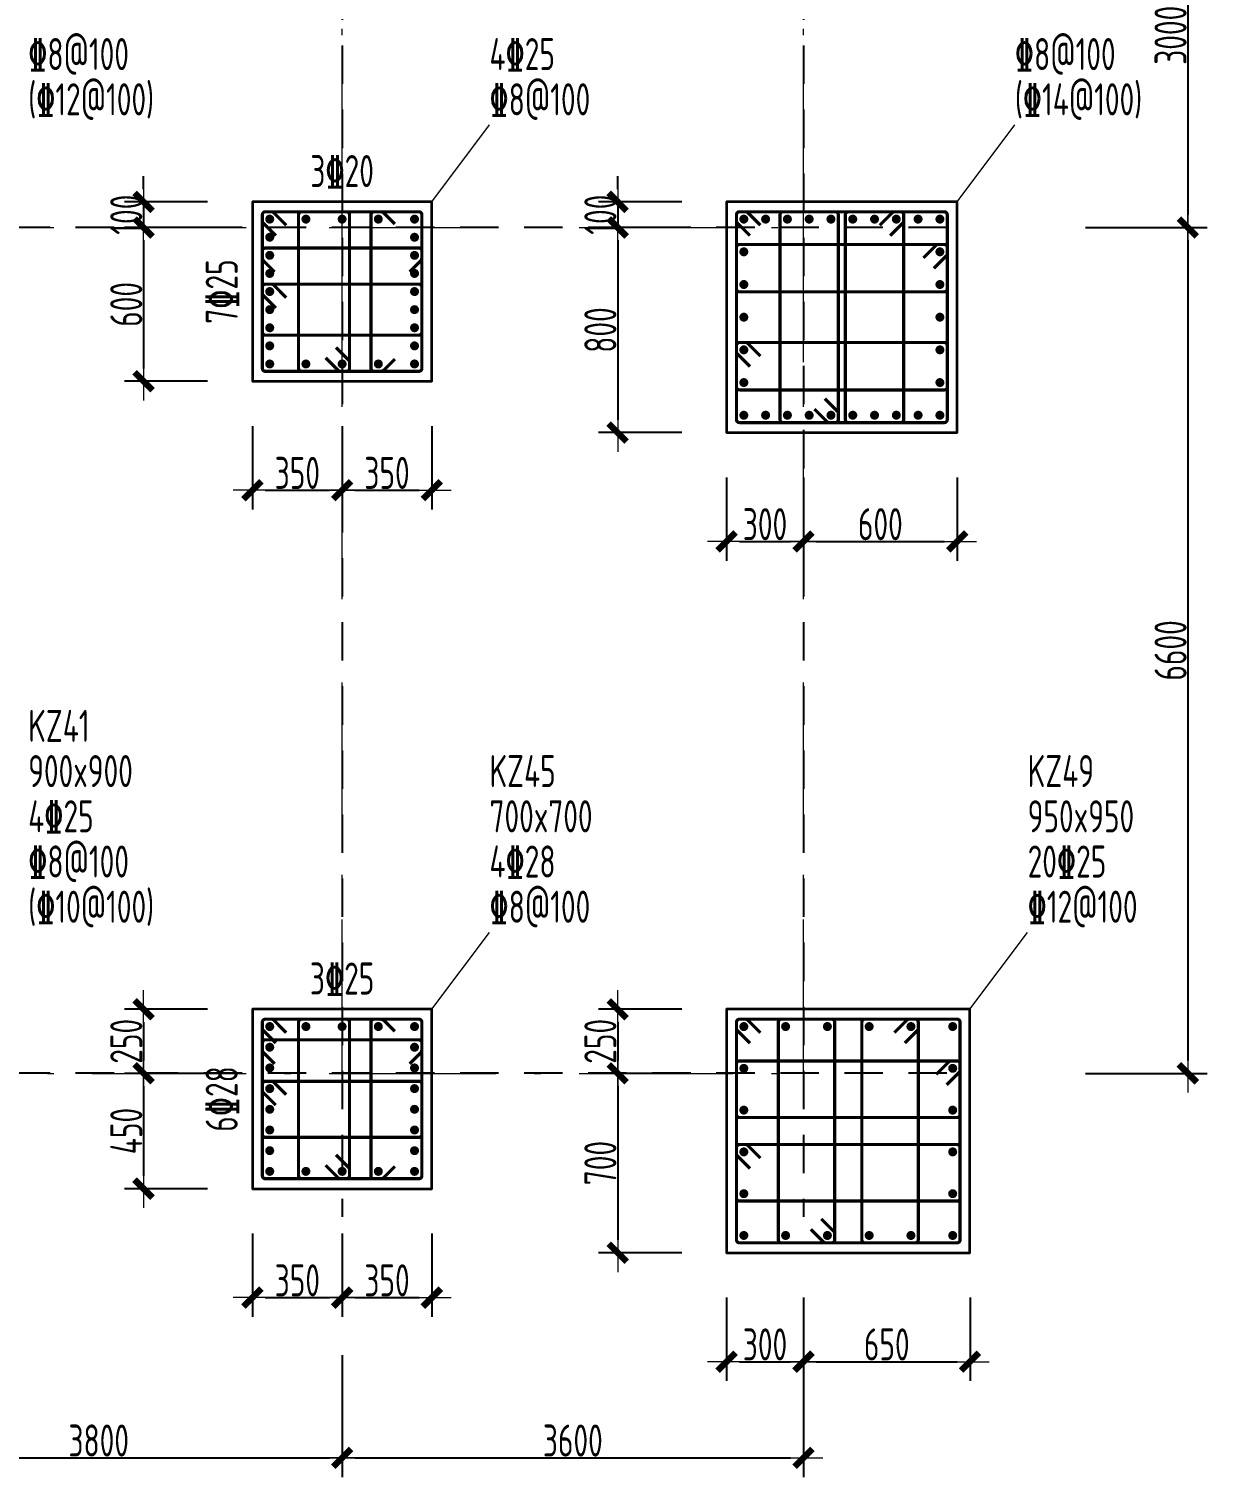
# Model space of a CAD drawing. Header units: millimetres. Extents: x 539196 to 807275, y 431843 to 1156631.
# Drawn here: x 643824 to 653018, y 869509 to 880808 of the extents above; entities that cross this region are included whole.
import ezdxf
from ezdxf.enums import TextEntityAlignment as Align

# ---------------------------------------------------------------- set-up
doc = ezdxf.new("R2010")
doc.units = ezdxf.units.MM
doc.header["$MEASUREMENT"] = 0
for name, pattern in [('DOTE', [2.42, 2, -0.2, 0.02, -0.2]), ('点划线', [1850, 1200, -300, 50, -300]), ('虚线', [500, 300, -200])]:
    doc.linetypes.add(name, pattern=pattern)
doc.layers.add('DOTE', color=1, linetype='DOTE')
for name, color, linetype, lineweight in [('柱原位标注', 7, 'Continuous', 18), ('柱尺寸标注', 3, 'Continuous', 18), ('柱标注引线', 2, 'Continuous', 18), ('柱箍筋', 1, 'Continuous', 25), ('柱纵筋', 1, 'Continuous', 70), ('柱集中标注', 2, 'Continuous', 18), ('砼柱', 2, 'Continuous', 35), ('网格', 9, '点划线', 18), ('轴线标注', 3, 'Continuous', 18)]:
    doc.layers.add(name, color=color, linetype=linetype, lineweight=lineweight)
doc.styles.add('样式 1_yjk_yjk_yjk_yjk', font='yjkeng.shx', dxfattribs={"width": 0.7, "bigfont": 'yjkchn.shx'})
doc.dimstyles.new('盈建科结构_yjk_yjk_yjk_yjk', dxfattribs={"dimscale": 100, "dimtxt": 2.5, "dimasz": 1, "dimexe": 1.5, "dimexo": 0.625, "dimgap": 0.1, "dimtad": 1, "dimdec": 0, "dimrnd": 1, "dimzin": 0, "dimdsep": 46, "dimtxsty": '样式 1_yjk_yjk_yjk_yjk', "dimblk": '_yjkbk', "dimblk1": 'ARCHTICK', "dimblk2": 'ARCHTICK', "dimcen": 0.09, "dimadec": 0, "dimazin": 0, "dimtfac": 1, "dimtdec": 4, "dimtix": 1, "dimtmove": 2, "dimatfit": 3, "dimfxl": 0, "dimtolj": 1, "dimtzin": 0, "dimarcsym": 0})

# ---------------------------------------------------------------- blocks, each defined once
blk = doc.blocks.new('_yjkbk')
blk.add_line((-1, 0), (1.5, 0))
blk.add_lwpolyline([(-0.7, -0.7, 0.5, 0.5, 0), (0.7, 0.7, 0.5, 0.5, 0)], format="xyseb")
blk = doc.blocks.new('*D1554')
at = {"layer": 'Defpoints', "color": 0}
for p in [(645568, 878059), (646268, 878059), (646268, 877209)]:
    blk.add_point(p, dxfattribs=at)
at = {"layer": '柱尺寸标注', "color": 0, "lineweight": -2}
for p, q in [((645568, 877709), (645568, 877059)), ((646268, 877709), (646268, 877059)), ((645668, 877209), (646168, 877209))]:
    blk.add_line(p, q, dxfattribs=at)
at = {"layer": '柱尺寸标注', "color": 0, "lineweight": -2, "xscale": 100, "yscale": 100, "zscale": 100, "rotation": 180}
blk.add_blockref('_yjkbk', (645568, 877209), dxfattribs=at)
at = {"layer": '柱尺寸标注', "color": 0, "lineweight": -2, "xscale": 100, "yscale": 100, "zscale": 100}
blk.add_blockref('_yjkbk', (646268, 877209), dxfattribs=at)
at = {"layer": '柱尺寸标注', "color": 0, "insert": (645918, 877344), "char_height": 250, "attachment_point": 5, "style": '样式 1_yjk_yjk_yjk_yjk'}
blk.add_mtext('\\A1;350', dxfattribs=at)
blk = doc.blocks.new('_ARCHTICK')
at = {"color": 0, "linetype": 'ByBlock', "const_width": 0.15}
blk.add_lwpolyline([(-0.5, -0.5), (0.5, 0.5)], dxfattribs=at)
blk = doc.blocks.new('*D1555')
at = {"layer": 'Defpoints', "color": 0}
for p in [(646268, 878059), (646968, 878059), (646968, 877209)]:
    blk.add_point(p, dxfattribs=at)
at = {"layer": '柱尺寸标注', "color": 0, "lineweight": -2}
for p, q in [((646268, 877709), (646268, 877059)), ((646968, 877709), (646968, 877059)), ((646368, 877209), (646868, 877209))]:
    blk.add_line(p, q, dxfattribs=at)
at = {"layer": '柱尺寸标注', "color": 0, "lineweight": -2, "xscale": 100, "yscale": 100, "zscale": 100, "rotation": 180}
blk.add_blockref('_yjkbk', (646268, 877209), dxfattribs=at)
at = {"layer": '柱尺寸标注', "color": 0, "lineweight": -2, "xscale": 100, "yscale": 100, "zscale": 100}
blk.add_blockref('_yjkbk', (646968, 877209), dxfattribs=at)
at = {"layer": '柱尺寸标注', "color": 0, "insert": (646618, 877344), "char_height": 250, "attachment_point": 5, "style": '样式 1_yjk_yjk_yjk_yjk'}
blk.add_mtext('\\A1;350', dxfattribs=at)
blk = doc.blocks.new('*D1556')
at = {"layer": 'Defpoints', "color": 0}
for p in [(645568, 879459), (644718, 879259), (645568, 879259)]:
    blk.add_point(p, dxfattribs=at)
at = {"layer": '柱尺寸标注', "color": 0, "lineweight": -2}
for p, q in [((644718, 879559), (644718, 879659)), ((645218, 879459), (644568, 879459)), ((644718, 879459), (644718, 879259)), ((645218, 879259), (644568, 879259)), ((644718, 879159), (644718, 879059))]:
    blk.add_line(p, q, dxfattribs=at)
at = {"layer": '柱尺寸标注', "color": 0, "lineweight": -2, "xscale": 100, "yscale": 100, "zscale": 100}
for p, rotation in [((644718, 879459), 270), ((644718, 879259), 90)]:
    blk.add_blockref('_yjkbk', p, dxfattribs=dict(at, rotation=rotation))
at = {"layer": '柱尺寸标注', "color": 0, "insert": (644583, 879359), "char_height": 250, "attachment_point": 5, "rotation": 90, "style": '样式 1_yjk_yjk_yjk_yjk'}
blk.add_mtext('\\A1;100', dxfattribs=at)
blk = doc.blocks.new('*D1557')
at = {"layer": 'Defpoints', "color": 0}
for p in [(645568, 879259), (644718, 878059), (645568, 878059)]:
    blk.add_point(p, dxfattribs=at)
at = {"layer": '柱尺寸标注', "color": 0, "lineweight": -2}
for p, q in [((645218, 879259), (644568, 879259)), ((644718, 879159), (644718, 878159)), ((645218, 878059), (644568, 878059))]:
    blk.add_line(p, q, dxfattribs=at)
at = {"layer": '柱尺寸标注', "color": 0, "lineweight": -2, "xscale": 100, "yscale": 100, "zscale": 100}
for p, rotation in [((644718, 879259), 90), ((644718, 878059), 270)]:
    blk.add_blockref('_yjkbk', p, dxfattribs=dict(at, rotation=rotation))
at = {"layer": '柱尺寸标注', "color": 0, "insert": (644583, 878659), "char_height": 250, "attachment_point": 5, "rotation": 90, "style": '样式 1_yjk_yjk_yjk_yjk'}
blk.add_mtext('\\A1;600', dxfattribs=at)
blk = doc.blocks.new('*D1558')
at = {"layer": 'Defpoints', "color": 0}
for p in [(645568, 871759), (646268, 871759), (646268, 870909)]:
    blk.add_point(p, dxfattribs=at)
at = {"layer": '柱尺寸标注', "color": 0, "lineweight": -2}
for p, q in [((645568, 871409), (645568, 870759)), ((646268, 871409), (646268, 870759)), ((645668, 870909), (646168, 870909))]:
    blk.add_line(p, q, dxfattribs=at)
at = {"layer": '柱尺寸标注', "color": 0, "lineweight": -2, "xscale": 100, "yscale": 100, "zscale": 100, "rotation": 180}
blk.add_blockref('_yjkbk', (645568, 870909), dxfattribs=at)
at = {"layer": '柱尺寸标注', "color": 0, "lineweight": -2, "xscale": 100, "yscale": 100, "zscale": 100}
blk.add_blockref('_yjkbk', (646268, 870909), dxfattribs=at)
at = {"layer": '柱尺寸标注', "color": 0, "insert": (645918, 871044), "char_height": 250, "attachment_point": 5, "style": '样式 1_yjk_yjk_yjk_yjk'}
blk.add_mtext('\\A1;350', dxfattribs=at)
blk = doc.blocks.new('*D1559')
at = {"layer": 'Defpoints', "color": 0}
for p in [(646268, 871759), (646968, 871759), (646968, 870909)]:
    blk.add_point(p, dxfattribs=at)
at = {"layer": '柱尺寸标注', "color": 0, "lineweight": -2}
for p, q in [((646268, 871409), (646268, 870759)), ((646968, 871409), (646968, 870759)), ((646368, 870909), (646868, 870909))]:
    blk.add_line(p, q, dxfattribs=at)
at = {"layer": '柱尺寸标注', "color": 0, "lineweight": -2, "xscale": 100, "yscale": 100, "zscale": 100, "rotation": 180}
blk.add_blockref('_yjkbk', (646268, 870909), dxfattribs=at)
at = {"layer": '柱尺寸标注', "color": 0, "lineweight": -2, "xscale": 100, "yscale": 100, "zscale": 100}
blk.add_blockref('_yjkbk', (646968, 870909), dxfattribs=at)
at = {"layer": '柱尺寸标注', "color": 0, "insert": (646618, 871044), "char_height": 250, "attachment_point": 5, "style": '样式 1_yjk_yjk_yjk_yjk'}
blk.add_mtext('\\A1;350', dxfattribs=at)
blk = doc.blocks.new('*D1560')
at = {"layer": 'Defpoints', "color": 0}
for p in [(645568, 873159), (644718, 872659), (645568, 872659)]:
    blk.add_point(p, dxfattribs=at)
at = {"layer": '柱尺寸标注', "color": 0, "lineweight": -2}
for p, q in [((645218, 873159), (644568, 873159)), ((644718, 873059), (644718, 872759)), ((645218, 872659), (644568, 872659))]:
    blk.add_line(p, q, dxfattribs=at)
at = {"layer": '柱尺寸标注', "color": 0, "lineweight": -2, "xscale": 100, "yscale": 100, "zscale": 100}
for p, rotation in [((644718, 873159), 90), ((644718, 872659), 270)]:
    blk.add_blockref('_yjkbk', p, dxfattribs=dict(at, rotation=rotation))
at = {"layer": '柱尺寸标注', "color": 0, "insert": (644583, 872909), "char_height": 250, "attachment_point": 5, "rotation": 90, "style": '样式 1_yjk_yjk_yjk_yjk'}
blk.add_mtext('\\A1;250', dxfattribs=at)
blk = doc.blocks.new('*D1561')
at = {"layer": 'Defpoints', "color": 0}
for p in [(645568, 872659), (644718, 871759), (645568, 871759)]:
    blk.add_point(p, dxfattribs=at)
at = {"layer": '柱尺寸标注', "color": 0, "lineweight": -2}
for p, q in [((645218, 872659), (644568, 872659)), ((644718, 872559), (644718, 871859)), ((645218, 871759), (644568, 871759))]:
    blk.add_line(p, q, dxfattribs=at)
at = {"layer": '柱尺寸标注', "color": 0, "lineweight": -2, "xscale": 100, "yscale": 100, "zscale": 100}
for p, rotation in [((644718, 872659), 90), ((644718, 871759), 270)]:
    blk.add_blockref('_yjkbk', p, dxfattribs=dict(at, rotation=rotation))
at = {"layer": '柱尺寸标注', "color": 0, "insert": (644583, 872209), "char_height": 250, "attachment_point": 5, "rotation": 90, "style": '样式 1_yjk_yjk_yjk_yjk'}
blk.add_mtext('\\A1;450', dxfattribs=at)
blk = doc.blocks.new('*D1570')
at = {"layer": 'Defpoints', "color": 0}
for p in [(649268, 877659), (649868, 877659), (649868, 876809)]:
    blk.add_point(p, dxfattribs=at)
at = {"layer": '柱尺寸标注', "color": 0, "lineweight": -2}
for p, q in [((649268, 877309), (649268, 876659)), ((649868, 877309), (649868, 876659)), ((649368, 876809), (649768, 876809))]:
    blk.add_line(p, q, dxfattribs=at)
at = {"layer": '柱尺寸标注', "color": 0, "lineweight": -2, "xscale": 100, "yscale": 100, "zscale": 100, "rotation": 180}
blk.add_blockref('_yjkbk', (649268, 876809), dxfattribs=at)
at = {"layer": '柱尺寸标注', "color": 0, "lineweight": -2, "xscale": 100, "yscale": 100, "zscale": 100}
blk.add_blockref('_yjkbk', (649868, 876809), dxfattribs=at)
at = {"layer": '柱尺寸标注', "color": 0, "insert": (649568, 876944), "char_height": 250, "attachment_point": 5, "style": '样式 1_yjk_yjk_yjk_yjk'}
blk.add_mtext('\\A1;300', dxfattribs=at)
blk = doc.blocks.new('*D1571')
at = {"layer": 'Defpoints', "color": 0}
for p in [(649868, 877659), (651068, 877659), (651068, 876809)]:
    blk.add_point(p, dxfattribs=at)
at = {"layer": '柱尺寸标注', "color": 0, "lineweight": -2}
for p, q in [((649868, 877309), (649868, 876659)), ((651068, 877309), (651068, 876659)), ((649968, 876809), (650968, 876809))]:
    blk.add_line(p, q, dxfattribs=at)
at = {"layer": '柱尺寸标注', "color": 0, "lineweight": -2, "xscale": 100, "yscale": 100, "zscale": 100, "rotation": 180}
blk.add_blockref('_yjkbk', (649868, 876809), dxfattribs=at)
at = {"layer": '柱尺寸标注', "color": 0, "lineweight": -2, "xscale": 100, "yscale": 100, "zscale": 100}
blk.add_blockref('_yjkbk', (651068, 876809), dxfattribs=at)
at = {"layer": '柱尺寸标注', "color": 0, "insert": (650468, 876944), "char_height": 250, "attachment_point": 5, "style": '样式 1_yjk_yjk_yjk_yjk'}
blk.add_mtext('\\A1;600', dxfattribs=at)
blk = doc.blocks.new('*D1572')
at = {"layer": 'Defpoints', "color": 0}
for p in [(649268, 879459), (648418, 879259), (649268, 879259)]:
    blk.add_point(p, dxfattribs=at)
at = {"layer": '柱尺寸标注', "color": 0, "lineweight": -2}
for p, q in [((648418, 879559), (648418, 879659)), ((648918, 879459), (648268, 879459)), ((648418, 879459), (648418, 879259)), ((648918, 879259), (648268, 879259)), ((648418, 879159), (648418, 879059))]:
    blk.add_line(p, q, dxfattribs=at)
at = {"layer": '柱尺寸标注', "color": 0, "lineweight": -2, "xscale": 100, "yscale": 100, "zscale": 100}
for p, rotation in [((648418, 879459), 270), ((648418, 879259), 90)]:
    blk.add_blockref('_yjkbk', p, dxfattribs=dict(at, rotation=rotation))
at = {"layer": '柱尺寸标注', "color": 0, "insert": (648283, 879359), "char_height": 250, "attachment_point": 5, "rotation": 90, "style": '样式 1_yjk_yjk_yjk_yjk'}
blk.add_mtext('\\A1;100', dxfattribs=at)
blk = doc.blocks.new('*D1573')
at = {"layer": 'Defpoints', "color": 0}
for p in [(649268, 879259), (648418, 877659), (649268, 877659)]:
    blk.add_point(p, dxfattribs=at)
at = {"layer": '柱尺寸标注', "color": 0, "lineweight": -2}
for p, q in [((648918, 879259), (648268, 879259)), ((648418, 879159), (648418, 877759)), ((648918, 877659), (648268, 877659))]:
    blk.add_line(p, q, dxfattribs=at)
at = {"layer": '柱尺寸标注', "color": 0, "lineweight": -2, "xscale": 100, "yscale": 100, "zscale": 100}
for p, rotation in [((648418, 879259), 90), ((648418, 877659), 270)]:
    blk.add_blockref('_yjkbk', p, dxfattribs=dict(at, rotation=rotation))
at = {"layer": '柱尺寸标注', "color": 0, "insert": (648283, 878459), "char_height": 250, "attachment_point": 5, "rotation": 90, "style": '样式 1_yjk_yjk_yjk_yjk'}
blk.add_mtext('\\A1;800', dxfattribs=at)
blk = doc.blocks.new('*D1574')
at = {"layer": 'Defpoints', "color": 0}
for p in [(649268, 871259), (649868, 871259), (649868, 870409)]:
    blk.add_point(p, dxfattribs=at)
at = {"layer": '柱尺寸标注', "color": 0, "lineweight": -2}
for p, q in [((649268, 870909), (649268, 870259)), ((649868, 870909), (649868, 870259)), ((649368, 870409), (649768, 870409))]:
    blk.add_line(p, q, dxfattribs=at)
at = {"layer": '柱尺寸标注', "color": 0, "lineweight": -2, "xscale": 100, "yscale": 100, "zscale": 100, "rotation": 180}
blk.add_blockref('_yjkbk', (649268, 870409), dxfattribs=at)
at = {"layer": '柱尺寸标注', "color": 0, "lineweight": -2, "xscale": 100, "yscale": 100, "zscale": 100}
blk.add_blockref('_yjkbk', (649868, 870409), dxfattribs=at)
at = {"layer": '柱尺寸标注', "color": 0, "insert": (649568, 870544), "char_height": 250, "attachment_point": 5, "style": '样式 1_yjk_yjk_yjk_yjk'}
blk.add_mtext('\\A1;300', dxfattribs=at)
blk = doc.blocks.new('*D1575')
at = {"layer": 'Defpoints', "color": 0}
for p in [(649868, 871259), (651168, 871259), (651168, 870409)]:
    blk.add_point(p, dxfattribs=at)
at = {"layer": '柱尺寸标注', "color": 0, "lineweight": -2}
for p, q in [((649868, 870909), (649868, 870259)), ((651168, 870909), (651168, 870259)), ((649968, 870409), (651068, 870409))]:
    blk.add_line(p, q, dxfattribs=at)
at = {"layer": '柱尺寸标注', "color": 0, "lineweight": -2, "xscale": 100, "yscale": 100, "zscale": 100, "rotation": 180}
blk.add_blockref('_yjkbk', (649868, 870409), dxfattribs=at)
at = {"layer": '柱尺寸标注', "color": 0, "lineweight": -2, "xscale": 100, "yscale": 100, "zscale": 100}
blk.add_blockref('_yjkbk', (651168, 870409), dxfattribs=at)
at = {"layer": '柱尺寸标注', "color": 0, "insert": (650518, 870544), "char_height": 250, "attachment_point": 5, "style": '样式 1_yjk_yjk_yjk_yjk'}
blk.add_mtext('\\A1;650', dxfattribs=at)
blk = doc.blocks.new('*D1576')
at = {"layer": 'Defpoints', "color": 0}
for p in [(649268, 873159), (648418, 872659), (649268, 872659)]:
    blk.add_point(p, dxfattribs=at)
at = {"layer": '柱尺寸标注', "color": 0, "lineweight": -2}
for p, q in [((648918, 873159), (648268, 873159)), ((648418, 873059), (648418, 872759)), ((648918, 872659), (648268, 872659))]:
    blk.add_line(p, q, dxfattribs=at)
at = {"layer": '柱尺寸标注', "color": 0, "lineweight": -2, "xscale": 100, "yscale": 100, "zscale": 100}
for p, rotation in [((648418, 873159), 90), ((648418, 872659), 270)]:
    blk.add_blockref('_yjkbk', p, dxfattribs=dict(at, rotation=rotation))
at = {"layer": '柱尺寸标注', "color": 0, "insert": (648283, 872909), "char_height": 250, "attachment_point": 5, "rotation": 90, "style": '样式 1_yjk_yjk_yjk_yjk'}
blk.add_mtext('\\A1;250', dxfattribs=at)
blk = doc.blocks.new('*D1577')
at = {"layer": 'Defpoints', "color": 0}
for p in [(649268, 872659), (648418, 871259), (649268, 871259)]:
    blk.add_point(p, dxfattribs=at)
at = {"layer": '柱尺寸标注', "color": 0, "lineweight": -2}
for p, q in [((648918, 872659), (648268, 872659)), ((648418, 872559), (648418, 871359)), ((648918, 871259), (648268, 871259))]:
    blk.add_line(p, q, dxfattribs=at)
at = {"layer": '柱尺寸标注', "color": 0, "lineweight": -2, "xscale": 100, "yscale": 100, "zscale": 100}
for p, rotation in [((648418, 872659), 90), ((648418, 871259), 270)]:
    blk.add_blockref('_yjkbk', p, dxfattribs=dict(at, rotation=rotation))
at = {"layer": '柱尺寸标注', "color": 0, "insert": (648283, 871959), "char_height": 250, "attachment_point": 5, "rotation": 90, "style": '样式 1_yjk_yjk_yjk_yjk'}
blk.add_mtext('\\A1;700', dxfattribs=at)
blk = doc.blocks.new('*D1596')
at = {"layer": 'Defpoints', "color": 0}
for p in [(642468, 872659), (646268, 872659), (646268, 869659)]:
    blk.add_point(p, dxfattribs=at)
at = {"layer": '轴线标注', "color": 0, "lineweight": -2}
for p, q in [((642468, 870459), (642468, 869509)), ((646268, 870459), (646268, 869509)), ((642568, 869659), (646168, 869659))]:
    blk.add_line(p, q, dxfattribs=at)
at = {"layer": '轴线标注', "color": 0, "lineweight": -2, "xscale": 100, "yscale": 100, "zscale": 100, "rotation": 180}
blk.add_blockref('_yjkbk', (642468, 869659), dxfattribs=at)
at = {"layer": '轴线标注', "color": 0, "lineweight": -2, "xscale": 100, "yscale": 100, "zscale": 100}
blk.add_blockref('_yjkbk', (646268, 869659), dxfattribs=at)
at = {"layer": '轴线标注', "color": 0, "insert": (644368, 869794), "char_height": 250, "attachment_point": 5, "style": '样式 1_yjk_yjk_yjk_yjk'}
blk.add_mtext('\\A1;3800', dxfattribs=at)
blk = doc.blocks.new('*D1598')
at = {"layer": 'Defpoints', "color": 0}
for p in [(646268, 872659), (649868, 872659), (649868, 869659)]:
    blk.add_point(p, dxfattribs=at)
at = {"layer": '轴线标注', "color": 0, "lineweight": -2}
for p, q in [((646268, 870459), (646268, 869509)), ((649868, 870459), (649868, 869509)), ((646368, 869659), (649768, 869659))]:
    blk.add_line(p, q, dxfattribs=at)
at = {"layer": '轴线标注', "color": 0, "lineweight": -2, "xscale": 100, "yscale": 100, "zscale": 100, "rotation": 180}
blk.add_blockref('_yjkbk', (646268, 869659), dxfattribs=at)
at = {"layer": '轴线标注', "color": 0, "lineweight": -2, "xscale": 100, "yscale": 100, "zscale": 100}
blk.add_blockref('_yjkbk', (649868, 869659), dxfattribs=at)
at = {"layer": '轴线标注', "color": 0, "insert": (648068, 869794), "char_height": 250, "attachment_point": 5, "style": '样式 1_yjk_yjk_yjk_yjk'}
blk.add_mtext('\\A1;3600', dxfattribs=at)
blk = doc.blocks.new('*D1625')
at = {"layer": 'Defpoints', "color": 0}
for p in [(649868, 882259), (649868, 879259), (652868, 879259)]:
    blk.add_point(p, dxfattribs=at)
at = {"layer": '轴线标注', "color": 0, "lineweight": -2}
for p, q in [((652068, 882259), (653018, 882259)), ((652868, 882159), (652868, 879359)), ((652068, 879259), (653018, 879259))]:
    blk.add_line(p, q, dxfattribs=at)
at = {"layer": '轴线标注', "color": 0, "lineweight": -2, "xscale": 100, "yscale": 100, "zscale": 100}
for p, rotation in [((652868, 882259), 90), ((652868, 879259), 270)]:
    blk.add_blockref('_yjkbk', p, dxfattribs=dict(at, rotation=rotation))
at = {"layer": '轴线标注', "color": 0, "insert": (652733, 880759), "char_height": 250, "attachment_point": 5, "rotation": 90, "style": '样式 1_yjk_yjk_yjk_yjk'}
blk.add_mtext('\\A1;3000', dxfattribs=at)
blk = doc.blocks.new('*D1627')
at = {"layer": 'Defpoints', "color": 0}
for p in [(649868, 879259), (649868, 872659), (652868, 872659)]:
    blk.add_point(p, dxfattribs=at)
at = {"layer": '轴线标注', "color": 0, "lineweight": -2}
for p, q in [((652068, 879259), (653018, 879259)), ((652868, 879159), (652868, 872759)), ((652068, 872659), (653018, 872659))]:
    blk.add_line(p, q, dxfattribs=at)
at = {"layer": '轴线标注', "color": 0, "lineweight": -2, "xscale": 100, "yscale": 100, "zscale": 100}
for p, rotation in [((652868, 879259), 90), ((652868, 872659), 270)]:
    blk.add_blockref('_yjkbk', p, dxfattribs=dict(at, rotation=rotation))
at = {"layer": '轴线标注', "color": 0, "insert": (652733, 875959), "char_height": 250, "attachment_point": 5, "rotation": 90, "style": '样式 1_yjk_yjk_yjk_yjk'}
blk.add_mtext('\\A1;6600', dxfattribs=at)
blk = doc.blocks.new('jzzw')
at = {"layer": 'DOTE', "color": 1, "linetype": '虚线'}
for p, q in [((947786, 890469), (947786, 834829)), ((951386, 890469), (951386, 834829)), ((952506, 842549), (911886, 842549)), ((952506, 842549), (911886, 842549)), ((952506, 835949), (912186, 835949)), ((952506, 835949), (912186, 835949)), ((952506, 835949), (912186, 835949)), ((952506, 835949), (912186, 835949))]:
    blk.add_line(p, q, dxfattribs=at)

msp = doc.modelspace()

# ---------------------------------------------------------------- linework, layer by layer
at = {"layer": '柱标注引线'}
for p, q in [((646967.6, 879459.2), (647417.6, 880059.2)), ((651067.6, 879459.2), (651517.6, 880059.2)), ((646967.6, 873159.2), (647417.6, 873759.2)), ((651167.6, 873159.2), (651617.6, 873759.2))]:
    msp.add_line(p, q, dxfattribs=at)
at = {"layer": '柱箍筋', "const_width": 25}
for points in [[(645831.6, 879276.5), (645733.4, 879374.8, 0.1989124), (645716.6, 879381.7), (645668.8, 879381.7, 0.4142136), (645645.1, 879358), (645645.1, 878160.5, 0.4142136), (645668.8, 878136.7), (646866.3, 878136.7, 0.4142136), (646890.1, 878160.5), (646890.1, 879358, 0.4142136), (646866.3, 879381.7), (645668.8, 879381.7, 0.4142136), (645645.1, 879358), (645645.1, 879310.2, 0.1989124), (645652, 879293.5), (645750.3, 879195.2)], [(646138.5, 878242), (646236.8, 878143.7, 0.1989124), (646253.6, 878136.7), (646301.3, 878136.7, 0.4142136), (646325.1, 878160.5), (646325.1, 879358, 0.4142136), (646301.3, 879381.7), (645951.3, 879381.7, 0.4142136), (645927.6, 879358), (645927.6, 878160.5, 0.4142136), (645951.3, 878136.7), (646301.3, 878136.7, 0.4142136), (646325.1, 878160.5), (646325.1, 878208.2, 0.1989124), (646318.1, 878225), (646219.9, 878323.3)], [(646679.1, 878232.1), (646590.7, 878143.7, -0.131362), (646564.1, 878136.7), (646516.3, 878136.7, -0.4142136), (646492.6, 878160.5), (646492.6, 879358, -0.4142136), (646516.3, 879381.7), (646564.1, 879381.7, -0.131362), (646590.7, 879374.8), (646679.1, 879286.4)], [(649531.6, 879276.5), (649433.4, 879374.8, 0.1989124), (649416.6, 879381.7), (649368.8, 879381.7, 0.4142136), (649345.1, 879358), (649345.1, 877760.5, 0.4142136), (649368.8, 877736.7), (650966.3, 877736.7, 0.4142136), (650990.1, 877760.5), (650990.1, 879358, 0.4142136), (650966.3, 879381.7), (649368.8, 879381.7, 0.4142136), (649345.1, 879358), (649345.1, 879310.2, 0.1989124), (649352, 879293.5), (649450.3, 879195.2)], [(649953.5, 877842), (650051.8, 877743.7, 0.1989124), (650068.6, 877736.7), (650116.3, 877736.7, 0.4142136), (650140.1, 877760.5), (650140.1, 879358, 0.4142136), (650116.3, 879381.7), (649708.8, 879381.7, 0.4142136), (649685.1, 879358), (649685.1, 877760.5, 0.4142136), (649708.8, 877736.7), (650116.3, 877736.7, 0.4142136), (650140.1, 877760.5), (650140.1, 877808.2, 0.1989124), (650133.1, 877825), (650034.9, 877923.3)], [(650463.5, 879276.5), (650561.8, 879374.8, -0.1989124), (650578.6, 879381.7), (650626.3, 879381.7, -0.4142136), (650650.1, 879358), (650650.1, 877760.5, -0.4142136), (650626.3, 877736.7), (650218.8, 877736.7, -0.4142136), (650195.1, 877760.5), (650195.1, 879358, -0.4142136), (650218.8, 879381.7), (650626.3, 879381.7, -0.4142136), (650650.1, 879358), (650650.1, 879310.2, -0.1989124), (650643.1, 879293.5), (650544.9, 879195.2)], [(645740.4, 878912.7), (645652, 879001.1, -0.131362), (645645.1, 879027.7), (645645.1, 879075.5, -0.4142136), (645668.8, 879099.2), (646866.3, 879099.2, -0.4142136), (646890.1, 879075.5), (646890.1, 879027.7, -0.131362), (646883.1, 879001.1), (646794.7, 878912.7)], [(650884.9, 878940.2), (650983.1, 879038.5, 0.1989124), (650990.1, 879055.2), (650990.1, 879103, 0.4142136), (650966.3, 879126.7), (649368.8, 879126.7, 0.4142136), (649345.1, 879103), (649345.1, 878780.5, 0.4142136), (649368.8, 878756.7), (650966.3, 878756.7, 0.4142136), (650990.1, 878780.5), (650990.1, 879103, 0.4142136), (650966.3, 879126.7), (650918.6, 879126.7, 0.1989124), (650901.8, 879119.8), (650803.5, 879021.5)], [(645750.3, 878630.2), (645652, 878728.5, -0.1989124), (645645.1, 878745.2), (645645.1, 878793, -0.4142136), (645668.8, 878816.7), (646866.3, 878816.7, -0.4142136), (646890.1, 878793), (646890.1, 878443, -0.4142136), (646866.3, 878419.2), (645668.8, 878419.2, -0.4142136), (645645.1, 878443), (645645.1, 878793, -0.4142136), (645668.8, 878816.7), (645716.6, 878816.7, -0.1989124), (645733.4, 878809.8), (645831.6, 878711.5)], [(649450.3, 878175.2), (649352, 878273.5, -0.1989124), (649345.1, 878290.2), (649345.1, 878338, -0.4142136), (649368.8, 878361.7), (650966.3, 878361.7, -0.4142136), (650990.1, 878338), (650990.1, 878015.5, -0.4142136), (650966.3, 877991.7), (649368.8, 877991.7, -0.4142136), (649345.1, 878015.5), (649345.1, 878338, -0.4142136), (649368.8, 878361.7), (649416.6, 878361.7, -0.1989124), (649433.4, 878354.8), (649531.6, 878256.5)], [(645831.6, 872976.5), (645733.4, 873074.8, 0.1989124), (645716.6, 873081.7), (645668.8, 873081.7, 0.4142136), (645645.1, 873058), (645645.1, 871860.5, 0.4142136), (645668.8, 871836.7), (646866.3, 871836.7, 0.4142136), (646890.1, 871860.5), (646890.1, 873058, 0.4142136), (646866.3, 873081.7), (645668.8, 873081.7, 0.4142136), (645645.1, 873058), (645645.1, 873010.2, 0.1989124), (645652, 872993.5), (645750.3, 872895.2)], [(646138.5, 871942), (646236.8, 871843.7, 0.1989124), (646253.6, 871836.7), (646301.3, 871836.7, 0.4142136), (646325.1, 871860.5), (646325.1, 873058, 0.4142136), (646301.3, 873081.7), (645951.3, 873081.7, 0.4142136), (645927.6, 873058), (645927.6, 871860.5, 0.4142136), (645951.3, 871836.7), (646301.3, 871836.7, 0.4142136), (646325.1, 871860.5), (646325.1, 871908.2, 0.1989124), (646318.1, 871925), (646219.9, 872023.3)], [(646679.1, 871932.1), (646590.7, 871843.7, -0.131362), (646564.1, 871836.7), (646516.3, 871836.7, -0.4142136), (646492.6, 871860.5), (646492.6, 873058, -0.4142136), (646516.3, 873081.7), (646564.1, 873081.7, -0.131362), (646590.7, 873074.8), (646679.1, 872986.4)], [(649531.6, 872976.5), (649433.4, 873074.8, 0.1989124), (649416.6, 873081.7), (649368.8, 873081.7, 0.4142136), (649345.1, 873058), (649345.1, 871360.5, 0.4142136), (649368.8, 871336.7), (651066.3, 871336.7, 0.4142136), (651090.1, 871360.5), (651090.1, 873058, 0.4142136), (651066.3, 873081.7), (649368.8, 873081.7, 0.4142136), (649345.1, 873058), (649345.1, 873010.2, 0.1989124), (649352, 872993.5), (649450.3, 872895.2)], [(649925.5, 871442), (650023.8, 871343.7, 0.1989124), (650040.6, 871336.7), (650088.3, 871336.7, 0.4142136), (650112.1, 871360.5), (650112.1, 873058, 0.4142136), (650088.3, 873081.7), (649694.8, 873081.7, 0.4142136), (649671.1, 873058), (649671.1, 871360.5, 0.4142136), (649694.8, 871336.7), (650088.3, 871336.7, 0.4142136), (650112.1, 871360.5), (650112.1, 871408.2, 0.1989124), (650105.1, 871425), (650006.9, 871523.3)], [(650577.5, 872976.5), (650675.8, 873074.8, -0.1989124), (650692.6, 873081.7), (650740.3, 873081.7, -0.4142136), (650764.1, 873058), (650764.1, 871360.5, -0.4142136), (650740.3, 871336.7), (650346.8, 871336.7, -0.4142136), (650323.1, 871360.5), (650323.1, 873058, -0.4142136), (650346.8, 873081.7), (650740.3, 873081.7, -0.4142136), (650764.1, 873058), (650764.1, 873010.2, -0.1989124), (650757.1, 872993.5), (650658.9, 872895.2)], [(645740.4, 872733.8), (645652, 872822.2, -0.131362), (645645.1, 872848.8), (645645.1, 872896.5, -0.4142136), (645668.8, 872920.3), (646866.3, 872920.3, -0.4142136), (646890.1, 872896.5), (646890.1, 872848.8, -0.131362), (646883.1, 872822.2), (646794.7, 872733.8)], [(650984.9, 872569.2), (651083.1, 872667.5, 0.1989124), (651090.1, 872684.2), (651090.1, 872732, 0.4142136), (651066.3, 872755.7), (649368.8, 872755.7, 0.4142136), (649345.1, 872732), (649345.1, 872338.5, 0.4142136), (649368.8, 872314.7), (651066.3, 872314.7, 0.4142136), (651090.1, 872338.5), (651090.1, 872732, 0.4142136), (651066.3, 872755.7), (651018.6, 872755.7, 0.1989124), (651001.8, 872748.8), (650903.5, 872650.5)], [(645750.3, 872410.9), (645652, 872509.2, -0.1989124), (645645.1, 872526), (645645.1, 872573.7, -0.4142136), (645668.8, 872597.4), (646866.3, 872597.4, -0.4142136), (646890.1, 872573.7), (646890.1, 872183.3, -0.4142136), (646866.3, 872159.6), (645668.8, 872159.6, -0.4142136), (645645.1, 872183.3), (645645.1, 872573.7, -0.4142136), (645668.8, 872597.4), (645716.6, 872597.4, -0.1989124), (645733.4, 872590.5), (645831.6, 872492.2)], [(649450.3, 871917.2), (649352, 872015.5, -0.1989124), (649345.1, 872032.2), (649345.1, 872080, -0.4142136), (649368.8, 872103.7), (651066.3, 872103.7, -0.4142136), (651090.1, 872080), (651090.1, 871686.5, -0.4142136), (651066.3, 871662.7), (649368.8, 871662.7, -0.4142136), (649345.1, 871686.5), (649345.1, 872080, -0.4142136), (649368.8, 872103.7), (649416.6, 872103.7, -0.1989124), (649433.4, 872096.8), (649531.6, 871998.5)]]:
    msp.add_lwpolyline(points, format="xyb", dxfattribs=at)
at = {"layer": '柱纵筋', "const_width": 35}
for points in [[(645720.1, 879324.2, 1), (645685.1, 879324.2, 1)], [(646002.6, 879324.2, 1), (645967.6, 879324.2, 1)], [(646285.1, 879324.2, 1), (646250.1, 879324.2, 1)], [(646567.6, 879324.2, 1), (646532.6, 879324.2, 1)], [(646850.1, 879324.2, 1), (646815.1, 879324.2, 1)], [(649420.1, 879324.2, 1), (649385.1, 879324.2, 1)], [(649590.1, 879324.2, 1), (649555.1, 879324.2, 1)], [(649760.1, 879324.2, 1), (649725.1, 879324.2, 1)], [(649930.1, 879324.2, 1), (649895.1, 879324.2, 1)], [(650100.1, 879324.2, 1), (650065.1, 879324.2, 1)], [(650270.1, 879324.2, 1), (650235.1, 879324.2, 1)], [(650440.1, 879324.2, 1), (650405.1, 879324.2, 1)], [(650610.1, 879324.2, 1), (650575.1, 879324.2, 1)], [(650780.1, 879324.2, 1), (650745.1, 879324.2, 1)], [(650950.1, 879324.2, 1), (650915.1, 879324.2, 1)], [(645720.1, 879183, 1), (645685.1, 879183, 1)], [(646850.1, 879183, 1), (646815.1, 879183, 1)], [(645720.1, 879041.7, 1), (645685.1, 879041.7, 1)], [(646850.1, 879041.7, 1), (646815.1, 879041.7, 1)], [(649420.1, 879069.2, 1), (649385.1, 879069.2, 1)], [(650950.1, 879069.2, 1), (650915.1, 879069.2, 1)], [(645720.1, 878900.5, 1), (645685.1, 878900.5, 1)], [(646850.1, 878900.5, 1), (646815.1, 878900.5, 1)], [(649420.1, 878814.2, 1), (649385.1, 878814.2, 1)], [(650950.1, 878814.2, 1), (650915.1, 878814.2, 1)], [(645720.1, 878759.2, 1), (645685.1, 878759.2, 1)], [(646850.1, 878759.2, 1), (646815.1, 878759.2, 1)], [(645720.1, 878618, 1), (645685.1, 878618, 1)], [(646850.1, 878618, 1), (646815.1, 878618, 1)], [(645720.1, 878476.7, 1), (645685.1, 878476.7, 1)], [(646850.1, 878476.7, 1), (646815.1, 878476.7, 1)], [(649420.1, 878559.2, 1), (649385.1, 878559.2, 1)], [(650950.1, 878559.2, 1), (650915.1, 878559.2, 1)], [(645720.1, 878335.5, 1), (645685.1, 878335.5, 1)], [(646850.1, 878335.5, 1), (646815.1, 878335.5, 1)], [(649420.1, 878304.2, 1), (649385.1, 878304.2, 1)], [(650950.1, 878304.2, 1), (650915.1, 878304.2, 1)], [(645720.1, 878194.2, 1), (645685.1, 878194.2, 1)], [(646002.6, 878194.2, 1), (645967.6, 878194.2, 1)], [(646285.1, 878194.2, 1), (646250.1, 878194.2, 1)], [(646567.6, 878194.2, 1), (646532.6, 878194.2, 1)], [(646850.1, 878194.2, 1), (646815.1, 878194.2, 1)], [(649420.1, 878049.2, 1), (649385.1, 878049.2, 1)], [(650950.1, 878049.2, 1), (650915.1, 878049.2, 1)], [(649420.1, 877794.2, 1), (649385.1, 877794.2, 1)], [(649590.1, 877794.2, 1), (649555.1, 877794.2, 1)], [(649760.1, 877794.2, 1), (649725.1, 877794.2, 1)], [(649930.1, 877794.2, 1), (649895.1, 877794.2, 1)], [(650100.1, 877794.2, 1), (650065.1, 877794.2, 1)], [(650270.1, 877794.2, 1), (650235.1, 877794.2, 1)], [(650440.1, 877794.2, 1), (650405.1, 877794.2, 1)], [(650610.1, 877794.2, 1), (650575.1, 877794.2, 1)], [(650780.1, 877794.2, 1), (650745.1, 877794.2, 1)], [(650950.1, 877794.2, 1), (650915.1, 877794.2, 1)], [(645720.1, 873024.2, 1), (645685.1, 873024.2, 1)], [(646002.6, 873024.2, 1), (645967.6, 873024.2, 1)], [(646285.1, 873024.2, 1), (646250.1, 873024.2, 1)], [(646567.6, 873024.2, 1), (646532.6, 873024.2, 1)], [(646850.1, 873024.2, 1), (646815.1, 873024.2, 1)], [(649420.1, 873024.2, 1), (649385.1, 873024.2, 1)], [(649746.1, 873024.2, 1), (649711.1, 873024.2, 1)], [(650072.1, 873024.2, 1), (650037.1, 873024.2, 1)], [(650398.1, 873024.2, 1), (650363.1, 873024.2, 1)], [(650724.1, 873024.2, 1), (650689.1, 873024.2, 1)], [(651050.1, 873024.2, 1), (651015.1, 873024.2, 1)], [(645720.1, 872862.8, 1), (645685.1, 872862.8, 1)], [(646850.1, 872862.8, 1), (646815.1, 872862.8, 1)], [(645720.1, 872701.4, 1), (645685.1, 872701.4, 1)], [(646850.1, 872701.4, 1), (646815.1, 872701.4, 1)], [(649420.1, 872698.2, 1), (649385.1, 872698.2, 1)], [(651050.1, 872698.2, 1), (651015.1, 872698.2, 1)], [(645720.1, 872539.9, 1), (645685.1, 872539.9, 1)], [(646850.1, 872539.9, 1), (646815.1, 872539.9, 1)], [(645720.1, 872378.5, 1), (645685.1, 872378.5, 1)], [(646850.1, 872378.5, 1), (646815.1, 872378.5, 1)], [(649420.1, 872372.2, 1), (649385.1, 872372.2, 1)], [(651050.1, 872372.2, 1), (651015.1, 872372.2, 1)], [(645720.1, 872217.1, 1), (645685.1, 872217.1, 1)], [(646850.1, 872217.1, 1), (646815.1, 872217.1, 1)], [(645720.1, 872055.7, 1), (645685.1, 872055.7, 1)], [(646850.1, 872055.7, 1), (646815.1, 872055.7, 1)], [(649420.1, 872046.2, 1), (649385.1, 872046.2, 1)], [(651050.1, 872046.2, 1), (651015.1, 872046.2, 1)], [(645720.1, 871894.2, 1), (645685.1, 871894.2, 1)], [(646002.6, 871894.2, 1), (645967.6, 871894.2, 1)], [(646285.1, 871894.2, 1), (646250.1, 871894.2, 1)], [(646567.6, 871894.2, 1), (646532.6, 871894.2, 1)], [(646850.1, 871894.2, 1), (646815.1, 871894.2, 1)], [(649420.1, 871720.2, 1), (649385.1, 871720.2, 1)], [(651050.1, 871720.2, 1), (651015.1, 871720.2, 1)], [(649420.1, 871394.2, 1), (649385.1, 871394.2, 1)], [(649746.1, 871394.2, 1), (649711.1, 871394.2, 1)], [(650072.1, 871394.2, 1), (650037.1, 871394.2, 1)], [(650398.1, 871394.2, 1), (650363.1, 871394.2, 1)], [(650724.1, 871394.2, 1), (650689.1, 871394.2, 1)], [(651050.1, 871394.2, 1), (651015.1, 871394.2, 1)]]:
    msp.add_lwpolyline(points, format="xyb", close=True, dxfattribs=at)
at = {"layer": '砼柱'}
for points in [[(646967.6, 879459.2), (645567.6, 879459.2), (645567.6, 878059.2), (646967.6, 878059.2)], [(651067.6, 879459.2), (649267.6, 879459.2), (649267.6, 877659.2), (651067.6, 877659.2)], [(646967.6, 873159.2), (645567.6, 873159.2), (645567.6, 871759.2), (646967.6, 871759.2)], [(651167.6, 873159.2), (649267.6, 873159.2), (649267.6, 871259.2), (651167.6, 871259.2)]]:
    msp.add_lwpolyline(points, close=True, dxfattribs=at)
at = {"layer": '网格'}
for p, q in [((646267.6, 879259.2), (646267.6, 882259.2)), ((649867.6, 879259.2), (649867.6, 882259.2)), ((642467.6, 879259.2), (646267.6, 879259.2)), ((646267.6, 872659.2), (646267.6, 879259.2)), ((646267.6, 879259.2), (649867.6, 879259.2)), ((649867.6, 872659.2), (649867.6, 879259.2)), ((642467.6, 872659.2), (646267.6, 872659.2)), ((646267.6, 872659.2), (649867.6, 872659.2))]:
    msp.add_line(p, q, dxfattribs=at)

# ---------------------------------------------------------------- block references
msp.add_blockref('jzzw', (-301518.2, 36710.3))

# ---------------------------------------------------------------- texts
at = {"layer": '柱原位标注', "linetype": 'Continuous', "style": '样式 1_yjk_yjk_yjk_yjk', "width": 0.7}
for s, p in [('3\x8420', (646267.6, 879499.2)), ('3\x8425', (646267.6, 873199.2))]:
    msp.add_text(s, height=250, dxfattribs=at).set_placement(p, align=Align.BOTTOM_CENTER)
for s, p in [('7\x8425', (645527.6, 878759.2)), ('6\x8428', (645527.6, 872459.2))]:
    msp.add_text(s, height=250, rotation=90, dxfattribs=at).set_placement(p, align=Align.BOTTOM_CENTER)
at = {"layer": '柱集中标注', "linetype": 'Continuous', "style": '样式 1_yjk_yjk_yjk_yjk', "width": 0.7}
for s, p in [('\x848@100', (643817.6, 880412)), ('\x848@100', (651517.6, 880412)), ('4\x8425', (647417.6, 880412)), ('(\x8412@100)', (643817.6, 880059.2)), ('\x848@100', (647417.6, 880059.2)), ('(\x8414@100)', (651517.6, 880059.2)), ('KZ41', (643817.6, 875170.2)), ('900x900', (643817.6, 874817.5)), ('KZ45', (647417.6, 874817.5)), ('KZ49', (651617.6, 874817.5)), ('4\x8425', (643817.6, 874464.7)), ('700x700', (647417.6, 874464.7)), ('950x950', (651617.6, 874464.7)), ('\x848@100', (643817.6, 874112)), ('4\x8428', (647417.6, 874112)), ('20\x8425', (651617.6, 874112)), ('(\x8410@100)', (643817.6, 873759.2)), ('\x848@100', (647417.6, 873759.2)), ('\x8412@100', (651617.6, 873759.2))]:
    msp.add_text(s, height=250, dxfattribs=at).set_placement(p, align=Align.BOTTOM_LEFT)

# ---------------------------------------------------------------- dimensions: what is measured, and where the dimension line sits
at = {"layer": '柱尺寸标注'}
for p1, p2, picture, middle in [((645567.6, 879459.2), (645567.6, 879259.2), '*D1556', (644582.6, 879359.2)), ((649267.6, 879459.2), (649267.6, 879259.2), '*D1572', (648282.6, 879359.2)), ((645567.6, 879259.2), (645567.6, 878059.2), '*D1557', (644582.6, 878659.2)), ((649267.6, 879259.2), (649267.6, 877659.2), '*D1573', (648282.6, 878459.2)), ((645567.6, 878059.2), (646267.6, 878059.2), '*D1554', (645917.6, 877344.2)), ((646267.6, 878059.2), (646967.6, 878059.2), '*D1555', (646617.6, 877344.2)), ((649267.6, 877659.2), (649867.6, 877659.2), '*D1570', (649567.6, 876944.2)), ((649867.6, 877659.2), (651067.6, 877659.2), '*D1571', (650467.6, 876944.2)), ((645567.6, 873159.2), (645567.6, 872659.2), '*D1560', (644582.6, 872909.2)), ((649267.6, 873159.2), (649267.6, 872659.2), '*D1576', (648282.6, 872909.2)), ((645567.6, 872659.2), (645567.6, 871759.2), '*D1561', (644582.6, 872209.2)), ((649267.6, 872659.2), (649267.6, 871259.2), '*D1577', (648282.6, 871959.2)), ((645567.6, 871759.2), (646267.6, 871759.2), '*D1558', (645917.6, 871044.2)), ((646267.6, 871759.2), (646967.6, 871759.2), '*D1559', (646617.6, 871044.2)), ((649267.6, 871259.2), (649867.6, 871259.2), '*D1574', (649567.6, 870544.2)), ((649867.6, 871259.2), (651167.6, 871259.2), '*D1575', (650517.6, 870544.2))]:
    dim = msp.add_aligned_dim(p1=p1, p2=p2, distance=-850, dimstyle='盈建科结构_yjk_yjk_yjk_yjk', override={"dimscale": 100, "dimtxt": 2.5, "dimasz": 1, "dimexe": 1.5, "dimexo": 3.5, "dimgap": 0.1, "dimtad": 1, "dimlfac": 0.5, "dimrnd": 5, "dimdle": 0, "dimfxlon": 0}, dxfattribs=at)
    dim.commit()
    dim.dimension.update_dxf_attribs({"geometry": picture, "text_midpoint": middle})
at = {"layer": '轴线标注'}
for p1, p2, distance, picture, middle in [((649867.6, 882259.2), (649867.6, 879259.2), 3000, '*D1625', (652732.6, 880759.2)), ((649867.6, 879259.2), (649867.6, 872659.2), 3000, '*D1627', (652732.6, 875959.2)), ((642467.6, 872659.2), (646267.6, 872659.2), -3000, '*D1596', (644367.6, 869794.2)), ((646267.6, 872659.2), (649867.6, 872659.2), -3000, '*D1598', (648067.6, 869794.2))]:
    dim = msp.add_aligned_dim(p1=p1, p2=p2, distance=distance, dimstyle='盈建科结构_yjk_yjk_yjk_yjk', override={"dimscale": 100, "dimtxt": 2.5, "dimasz": 1, "dimexe": 1.5, "dimexo": 22, "dimgap": 0.1, "dimtad": 1, "dimlfac": 1, "dimrnd": 5, "dimdle": 0, "dimfxlon": 0}, dxfattribs=at)
    dim.commit()
    dim.dimension.update_dxf_attribs({"geometry": picture, "text_midpoint": middle})

doc.saveas('drawing.dxf')
